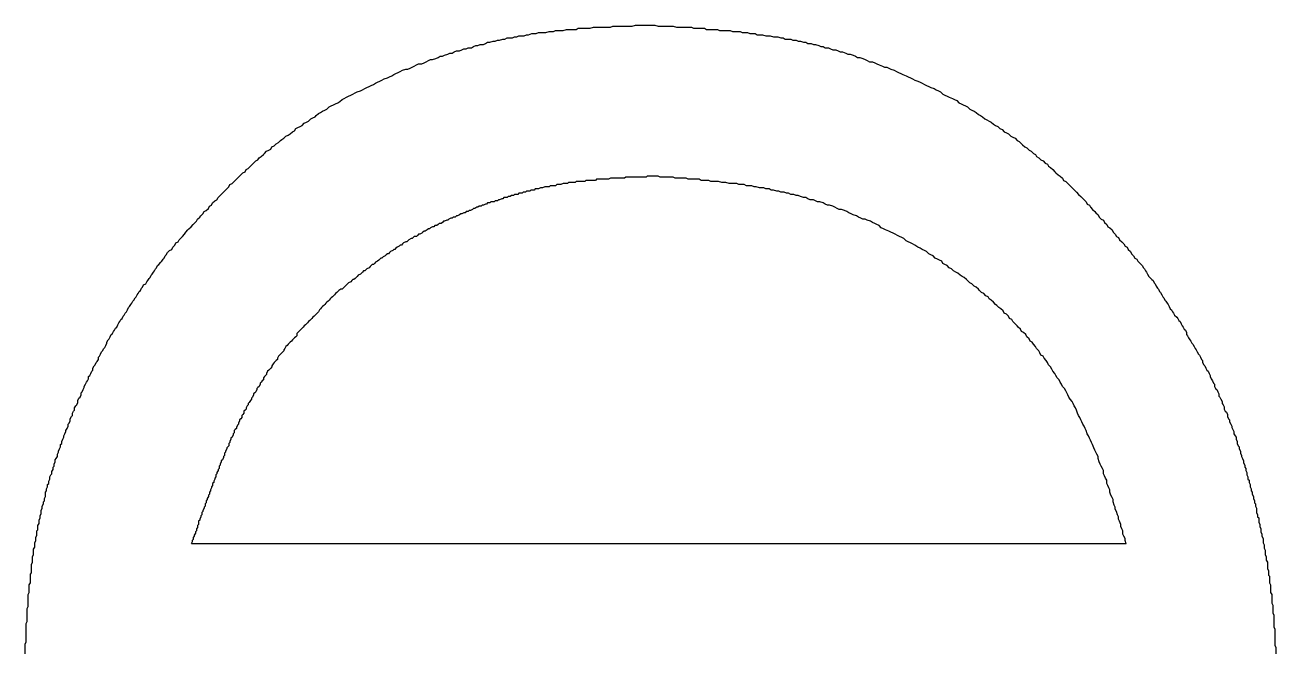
# Model space of a CAD drawing. Extents: x 50 to 503, y 33 to 383.
# Drawn here: x 133.525 to 134.685, y 371.334 to 371.916 of the extents above; entities that cross this region are included whole.
import ezdxf

# ---------------------------------------------------------------- set-up
doc = ezdxf.new("R2010")
doc.units = 0
doc.layers.get('0').update_dxf_attribs({"linetype": 'CONTINUOUS'})

msp = doc.modelspace()

# ---------------------------------------------------------------- linework, layer by layer
at = {"color": 7, "linetype": 'CONTINUOUS'}
msp.add_line((133.6794, 371.4353), (134.5461, 371.4353), dxfattribs=at)
at = {"color": 7}
for points in [[(133.656, 371.703, 0), (133.657, 371.705, 0), (133.659, 371.707, 0), (133.661, 371.708, 0), (133.662, 371.71, 0), (133.664, 371.712, 0), (133.665, 371.714, 0), (133.667, 371.715, 0), (133.668, 371.717, 0), (133.67, 371.719, 0), (133.671, 371.72, 0), (133.673, 371.722, 0), (133.674, 371.724, 0), (133.676, 371.726, 0), (133.677, 371.727, 0), (133.679, 371.729, 0), (133.681, 371.731, 0), (133.682, 371.732, 0), (133.684, 371.734, 0), (133.685, 371.736, 0), (133.687, 371.738, 0), (133.688, 371.739, 0), (133.69, 371.741, 0), (133.691, 371.743, 0), (133.693, 371.744, 0), (133.695, 371.746, 0), (133.696, 371.748, 0), (133.698, 371.749, 0), (133.699, 371.751, 0), (133.701, 371.753, 0), (133.703, 371.754, 0), (133.704, 371.756, 0), (133.706, 371.758, 0), (133.707, 371.759, 0), (133.709, 371.761, 0), (133.711, 371.763, 0), (133.712, 371.764, 0), (133.714, 371.766, 0), (133.715, 371.768, 0), (133.717, 371.769, 0), (133.719, 371.771, 0), (133.72, 371.772, 0), (133.722, 371.774, 0), (133.724, 371.776, 0), (133.725, 371.777, 0), (133.727, 371.779, 0), (133.729, 371.78, 0), (133.73, 371.782, 0), (133.732, 371.783, 0), (133.734, 371.785, 0), (133.735, 371.786, 0), (133.737, 371.788, 0), (133.739, 371.79, 0), (133.741, 371.791, 0), (133.742, 371.793, 0), (133.744, 371.794, 0), (133.746, 371.796, 0), (133.747, 371.797, 0), (133.749, 371.799, 0), (133.751, 371.8, 0), (133.753, 371.801, 0), (133.754, 371.803, 0), (133.756, 371.804, 0), (133.758, 371.806, 0), (133.76, 371.807, 0), (133.762, 371.809, 0), (133.763, 371.81, 0), (133.765, 371.811, 0), (133.767, 371.813, 0), (133.769, 371.814, 0), (133.771, 371.815, 0), (133.773, 371.817, 0), (133.775, 371.818, 0), (133.776, 371.82, 0), (133.778, 371.821, 0), (133.78, 371.822, 0), (133.782, 371.823, 0), (133.784, 371.825, 0), (133.786, 371.826, 0), (133.788, 371.827, 0), (133.79, 371.829, 0), (133.792, 371.83, 0), (133.794, 371.831, 0), (133.795, 371.832, 0), (133.797, 371.834, 0), (133.799, 371.835, 0), (133.801, 371.836, 0), (133.803, 371.837, 0), (133.805, 371.838, 0), (133.807, 371.84, 0), (133.809, 371.841, 0), (133.811, 371.842, 0), (133.813, 371.843, 0), (133.815, 371.844, 0), (133.817, 371.845, 0), (133.819, 371.847, 0), (133.821, 371.848, 0), (133.823, 371.849, 0), (133.825, 371.85, 0), (133.827, 371.851, 0), (133.829, 371.852, 0), (133.831, 371.853, 0), (133.833, 371.854, 0), (133.836, 371.855, 0), (133.838, 371.856, 0), (133.84, 371.857, 0), (133.842, 371.858, 0), (133.844, 371.859, 0), (133.846, 371.86, 0), (133.848, 371.861, 0), (133.85, 371.862, 0), (133.852, 371.863, 0), (133.854, 371.864, 0), (133.856, 371.865, 0), (133.858, 371.866, 0), (133.861, 371.867, 0), (133.863, 371.868, 0), (133.865, 371.869, 0), (133.867, 371.87, 0), (133.869, 371.871, 0), (133.871, 371.872, 0), (133.873, 371.873, 0), (133.875, 371.874, 0), (133.878, 371.875, 0), (133.88, 371.875, 0), (133.882, 371.876, 0), (133.884, 371.877, 0), (133.886, 371.878, 0), (133.888, 371.879, 0), (133.89, 371.88, 0), (133.893, 371.88, 0), (133.895, 371.881, 0), (133.897, 371.882, 0), (133.899, 371.883, 0), (133.901, 371.884, 0), (133.903, 371.884, 0), (133.906, 371.885, 0), (133.908, 371.886, 0), (133.91, 371.887, 0), (133.912, 371.887, 0), (133.914, 371.888, 0), (133.917, 371.889, 0), (133.919, 371.89, 0), (133.921, 371.89, 0), (133.923, 371.891, 0), (133.925, 371.892, 0), (133.928, 371.892, 0), (133.93, 371.893, 0), (133.932, 371.894, 0), (133.934, 371.894, 0), (133.936, 371.895, 0), (133.939, 371.895, 0), (133.941, 371.896, 0), (133.943, 371.897, 0), (133.945, 371.897, 0), (133.947, 371.898, 0), (133.95, 371.898, 0), (133.952, 371.899, 0), (133.954, 371.9, 0), (133.956, 371.9, 0), (133.959, 371.901, 0), (133.961, 371.901, 0), (133.963, 371.902, 0), (133.965, 371.902, 0), (133.968, 371.903, 0), (133.97, 371.903, 0), (133.972, 371.904, 0), (133.974, 371.904, 0), (133.977, 371.904, 0), (133.979, 371.905, 0), (133.981, 371.905, 0), (133.983, 371.906, 0), (133.986, 371.906, 0), (133.988, 371.906, 0), (133.99, 371.907, 0), (133.992, 371.907, 0), (133.995, 371.908, 0), (133.997, 371.908, 0), (133.999, 371.908, 0), (134.001, 371.909, 0), (134.004, 371.909, 0), (134.006, 371.909, 0), (134.008, 371.909, 0), (134.011, 371.91, 0), (134.013, 371.91, 0), (134.015, 371.91, 0), (134.017, 371.911, 0), (134.02, 371.911, 0), (134.022, 371.911, 0), (134.024, 371.911, 0), (134.027, 371.912, 0), (134.029, 371.912, 0), (134.031, 371.912, 0), (134.033, 371.912, 0), (134.036, 371.912, 0), (134.038, 371.913, 0), (134.04, 371.913, 0), (134.043, 371.913, 0), (134.045, 371.913, 0), (134.047, 371.913, 0), (134.049, 371.913, 0), (134.052, 371.914, 0), (134.054, 371.914, 0), (134.056, 371.914, 0), (134.059, 371.914, 0), (134.061, 371.914, 0), (134.063, 371.914, 0), (134.065, 371.914, 0), (134.068, 371.914, 0), (134.07, 371.915, 0), (134.072, 371.915, 0), (134.075, 371.915, 0), (134.077, 371.915, 0), (134.079, 371.915, 0), (134.082, 371.915, 0), (134.084, 371.915, 0), (134.086, 371.915, 0), (134.088, 371.915, 0), (134.091, 371.916, 0), (134.093, 371.916, 0), (134.095, 371.916, 0), (134.098, 371.916, 0), (134.1, 371.916, 0), (134.102, 371.916, 0)], [(134.102, 371.916, 0), (134.105, 371.916, 0), (134.107, 371.916, 0), (134.109, 371.916, 0), (134.112, 371.915, 0), (134.114, 371.915, 0), (134.117, 371.915, 0), (134.119, 371.915, 0), (134.121, 371.915, 0), (134.124, 371.915, 0), (134.126, 371.915, 0), (134.129, 371.914, 0), (134.131, 371.914, 0), (134.133, 371.914, 0), (134.136, 371.914, 0), (134.138, 371.914, 0), (134.14, 371.914, 0), (134.143, 371.914, 0), (134.145, 371.913, 0), (134.148, 371.913, 0), (134.15, 371.913, 0), (134.152, 371.913, 0), (134.155, 371.913, 0), (134.157, 371.912, 0), (134.16, 371.912, 0), (134.162, 371.912, 0), (134.164, 371.912, 0), (134.167, 371.912, 0), (134.169, 371.911, 0), (134.171, 371.911, 0), (134.174, 371.911, 0), (134.176, 371.911, 0), (134.179, 371.911, 0), (134.181, 371.91, 0), (134.183, 371.91, 0), (134.186, 371.91, 0), (134.188, 371.91, 0), (134.19, 371.909, 0), (134.193, 371.909, 0), (134.195, 371.909, 0), (134.197, 371.908, 0), (134.2, 371.908, 0), (134.202, 371.908, 0), (134.204, 371.907, 0), (134.207, 371.907, 0), (134.209, 371.907, 0), (134.212, 371.906, 0), (134.214, 371.906, 0), (134.216, 371.906, 0), (134.219, 371.905, 0), (134.221, 371.905, 0), (134.223, 371.905, 0), (134.226, 371.904, 0), (134.228, 371.904, 0), (134.23, 371.903, 0), (134.233, 371.903, 0), (134.235, 371.903, 0), (134.237, 371.902, 0), (134.24, 371.902, 0), (134.242, 371.901, 0), (134.244, 371.901, 0), (134.247, 371.9, 0), (134.249, 371.9, 0), (134.251, 371.899, 0), (134.254, 371.899, 0), (134.256, 371.898, 0), (134.258, 371.898, 0), (134.261, 371.897, 0), (134.263, 371.896, 0), (134.265, 371.896, 0), (134.267, 371.895, 0), (134.27, 371.895, 0), (134.272, 371.894, 0), (134.274, 371.893, 0), (134.277, 371.893, 0), (134.279, 371.892, 0), (134.281, 371.891, 0), (134.283, 371.891, 0), (134.286, 371.89, 0), (134.288, 371.889, 0), (134.29, 371.889, 0), (134.293, 371.888, 0), (134.295, 371.887, 0), (134.297, 371.886, 0), (134.299, 371.886, 0), (134.302, 371.885, 0), (134.304, 371.884, 0), (134.306, 371.883, 0), (134.308, 371.882, 0), (134.311, 371.882, 0), (134.313, 371.881, 0), (134.315, 371.88, 0), (134.317, 371.879, 0), (134.32, 371.878, 0), (134.322, 371.877, 0), (134.324, 371.877, 0), (134.326, 371.876, 0), (134.328, 371.875, 0), (134.331, 371.874, 0), (134.333, 371.873, 0), (134.335, 371.872, 0), (134.337, 371.871, 0), (134.339, 371.87, 0), (134.342, 371.869, 0), (134.344, 371.868, 0), (134.346, 371.867, 0), (134.348, 371.866, 0), (134.35, 371.865, 0), (134.353, 371.864, 0), (134.355, 371.863, 0), (134.357, 371.862, 0), (134.359, 371.861, 0), (134.361, 371.86, 0), (134.363, 371.859, 0), (134.365, 371.858, 0), (134.368, 371.857, 0), (134.37, 371.856, 0), (134.372, 371.855, 0), (134.374, 371.854, 0), (134.376, 371.852, 0), (134.378, 371.851, 0), (134.38, 371.85, 0), (134.382, 371.849, 0), (134.385, 371.848, 0), (134.387, 371.847, 0), (134.389, 371.846, 0), (134.391, 371.844, 0), (134.393, 371.843, 0), (134.395, 371.842, 0), (134.397, 371.841, 0), (134.399, 371.84, 0), (134.401, 371.838, 0), (134.403, 371.837, 0), (134.405, 371.836, 0), (134.407, 371.835, 0), (134.409, 371.833, 0), (134.411, 371.832, 0), (134.413, 371.831, 0), (134.415, 371.829, 0), (134.417, 371.828, 0), (134.419, 371.827, 0), (134.421, 371.826, 0), (134.423, 371.824, 0), (134.425, 371.823, 0), (134.427, 371.822, 0), (134.429, 371.82, 0), (134.431, 371.819, 0), (134.433, 371.817, 0), (134.435, 371.816, 0), (134.437, 371.815, 0), (134.439, 371.813, 0), (134.441, 371.812, 0), (134.443, 371.811, 0), (134.445, 371.809, 0), (134.447, 371.808, 0), (134.449, 371.806, 0), (134.45, 371.805, 0), (134.452, 371.803, 0), (134.454, 371.802, 0), (134.456, 371.8, 0), (134.458, 371.799, 0), (134.46, 371.797, 0), (134.462, 371.796, 0), (134.463, 371.794, 0), (134.465, 371.793, 0), (134.467, 371.791, 0), (134.469, 371.79, 0), (134.471, 371.788, 0), (134.473, 371.787, 0), (134.474, 371.785, 0), (134.476, 371.784, 0), (134.478, 371.782, 0), (134.48, 371.78, 0), (134.481, 371.779, 0), (134.483, 371.777, 0), (134.485, 371.776, 0), (134.487, 371.774, 0), (134.488, 371.772, 0), (134.49, 371.771, 0), (134.492, 371.769, 0), (134.494, 371.767, 0), (134.495, 371.766, 0), (134.497, 371.764, 0), (134.499, 371.762, 0), (134.5, 371.761, 0), (134.502, 371.759, 0), (134.504, 371.757, 0), (134.505, 371.756, 0), (134.507, 371.754, 0), (134.509, 371.752, 0), (134.51, 371.75, 0), (134.512, 371.749, 0), (134.513, 371.747, 0), (134.515, 371.745, 0), (134.517, 371.743, 0), (134.518, 371.742, 0), (134.52, 371.74, 0), (134.521, 371.738, 0), (134.523, 371.736, 0), (134.525, 371.735, 0), (134.526, 371.733, 0), (134.528, 371.731, 0), (134.529, 371.729, 0), (134.531, 371.728, 0), (134.533, 371.726, 0), (134.534, 371.724, 0), (134.536, 371.722, 0), (134.537, 371.72, 0), (134.539, 371.719, 0), (134.54, 371.717, 0), (134.542, 371.715, 0), (134.544, 371.713, 0), (134.545, 371.711, 0), (134.547, 371.71, 0), (134.548, 371.708, 0), (134.55, 371.706, 0), (134.551, 371.704, 0), (134.553, 371.702, 0), (134.554, 371.7, 0), (134.556, 371.699, 0), (134.557, 371.697, 0), (134.559, 371.695, 0), (134.561, 371.693, 0), (134.562, 371.691, 0)], [(134.109, 371.776, 0), (134.108, 371.776, 0), (134.107, 371.776, 0), (134.105, 371.776, 0), (134.104, 371.776, 0), (134.102, 371.776, 0), (134.101, 371.775, 0), (134.099, 371.775, 0), (134.098, 371.775, 0), (134.097, 371.775, 0), (134.095, 371.775, 0), (134.094, 371.775, 0), (134.092, 371.775, 0), (134.091, 371.775, 0), (134.089, 371.775, 0), (134.088, 371.775, 0), (134.086, 371.775, 0), (134.085, 371.775, 0), (134.084, 371.775, 0), (134.082, 371.775, 0), (134.081, 371.774, 0), (134.079, 371.774, 0), (134.078, 371.774, 0), (134.076, 371.774, 0), (134.075, 371.774, 0), (134.074, 371.774, 0), (134.072, 371.774, 0), (134.071, 371.774, 0), (134.069, 371.774, 0), (134.068, 371.774, 0), (134.066, 371.773, 0), (134.065, 371.773, 0), (134.064, 371.773, 0), (134.062, 371.773, 0), (134.061, 371.773, 0), (134.059, 371.773, 0), (134.058, 371.773, 0), (134.056, 371.773, 0), (134.055, 371.773, 0), (134.054, 371.772, 0), (134.052, 371.772, 0), (134.051, 371.772, 0), (134.049, 371.772, 0), (134.048, 371.772, 0), (134.046, 371.772, 0), (134.045, 371.772, 0), (134.044, 371.771, 0), (134.042, 371.771, 0), (134.041, 371.771, 0), (134.039, 371.771, 0), (134.038, 371.771, 0), (134.036, 371.771, 0), (134.035, 371.77, 0), (134.034, 371.77, 0), (134.032, 371.77, 0), (134.031, 371.77, 0), (134.029, 371.77, 0), (134.028, 371.769, 0), (134.027, 371.769, 0), (134.025, 371.769, 0), (134.024, 371.769, 0), (134.022, 371.768, 0), (134.021, 371.768, 0), (134.019, 371.768, 0), (134.018, 371.768, 0), (134.017, 371.767, 0), (134.015, 371.767, 0), (134.014, 371.767, 0), (134.012, 371.767, 0), (134.011, 371.766, 0), (134.01, 371.766, 0), (134.008, 371.766, 0), (134.007, 371.766, 0), (134.005, 371.765, 0), (134.004, 371.765, 0), (134.003, 371.765, 0), (134.001, 371.764, 0), (134, 371.764, 0), (133.998, 371.764, 0), (133.997, 371.763, 0), (133.996, 371.763, 0), (133.994, 371.763, 0), (133.993, 371.762, 0), (133.991, 371.762, 0), (133.99, 371.762, 0), (133.989, 371.761, 0), (133.987, 371.761, 0), (133.986, 371.76, 0), (133.985, 371.76, 0), (133.983, 371.76, 0), (133.982, 371.759, 0), (133.98, 371.759, 0), (133.979, 371.759, 0), (133.978, 371.758, 0), (133.976, 371.758, 0), (133.975, 371.757, 0), (133.973, 371.757, 0), (133.972, 371.756, 0), (133.971, 371.756, 0), (133.969, 371.756, 0), (133.968, 371.755, 0), (133.967, 371.755, 0), (133.965, 371.754, 0), (133.964, 371.754, 0), (133.963, 371.753, 0), (133.961, 371.753, 0), (133.96, 371.752, 0), (133.958, 371.752, 0), (133.957, 371.752, 0), (133.956, 371.751, 0), (133.954, 371.751, 0), (133.953, 371.75, 0), (133.952, 371.75, 0), (133.95, 371.749, 0), (133.949, 371.749, 0), (133.948, 371.748, 0), (133.946, 371.748, 0), (133.945, 371.747, 0), (133.944, 371.747, 0), (133.942, 371.746, 0), (133.941, 371.746, 0), (133.94, 371.745, 0), (133.938, 371.744, 0), (133.937, 371.744, 0), (133.936, 371.743, 0), (133.934, 371.743, 0), (133.933, 371.742, 0), (133.932, 371.742, 0), (133.93, 371.741, 0), (133.929, 371.741, 0), (133.928, 371.74, 0), (133.926, 371.739, 0), (133.925, 371.739, 0), (133.924, 371.738, 0), (133.922, 371.738, 0), (133.921, 371.737, 0), (133.92, 371.737, 0), (133.918, 371.736, 0), (133.917, 371.735, 0), (133.916, 371.735, 0), (133.914, 371.734, 0), (133.913, 371.734, 0), (133.912, 371.733, 0), (133.911, 371.732, 0), (133.909, 371.732, 0), (133.908, 371.731, 0), (133.907, 371.73, 0), (133.905, 371.73, 0), (133.904, 371.729, 0), (133.903, 371.729, 0), (133.901, 371.728, 0), (133.9, 371.727, 0), (133.899, 371.727, 0), (133.898, 371.726, 0), (133.896, 371.725, 0), (133.895, 371.725, 0), (133.894, 371.724, 0), (133.893, 371.723, 0), (133.891, 371.722, 0), (133.89, 371.722, 0), (133.889, 371.721, 0), (133.888, 371.72, 0), (133.886, 371.72, 0), (133.885, 371.719, 0), (133.884, 371.718, 0), (133.883, 371.718, 0), (133.881, 371.717, 0), (133.88, 371.716, 0), (133.879, 371.715, 0), (133.878, 371.715, 0), (133.876, 371.714, 0), (133.875, 371.713, 0), (133.874, 371.712, 0), (133.873, 371.712, 0), (133.872, 371.711, 0), (133.87, 371.71, 0), (133.869, 371.709, 0), (133.868, 371.708, 0), (133.867, 371.708, 0), (133.866, 371.707, 0), (133.864, 371.706, 0), (133.863, 371.705, 0), (133.862, 371.704, 0), (133.861, 371.704, 0), (133.86, 371.703, 0), (133.859, 371.702, 0), (133.857, 371.701, 0), (133.856, 371.7, 0), (133.855, 371.7, 0), (133.854, 371.699, 0), (133.853, 371.698, 0), (133.852, 371.697, 0), (133.85, 371.696, 0), (133.849, 371.695, 0), (133.848, 371.694, 0), (133.847, 371.694, 0), (133.846, 371.693, 0), (133.845, 371.692, 0), (133.844, 371.691, 0), (133.842, 371.69, 0), (133.841, 371.689, 0), (133.84, 371.688, 0), (133.839, 371.688, 0), (133.838, 371.687, 0), (133.837, 371.686, 0), (133.836, 371.685, 0), (133.834, 371.684, 0), (133.833, 371.683, 0), (133.832, 371.682, 0), (133.831, 371.681, 0), (133.83, 371.68, 0), (133.829, 371.68, 0), (133.828, 371.679, 0), (133.827, 371.678, 0), (133.825, 371.677, 0), (133.824, 371.676, 0), (133.823, 371.675, 0), (133.822, 371.674, 0), (133.821, 371.673, 0), (133.82, 371.672, 0), (133.819, 371.671, 0), (133.818, 371.671, 0), (133.816, 371.67, 0), (133.815, 371.669, 0)], [(134.546, 371.435, 0), (134.545, 371.438, 0), (134.545, 371.44, 0), (134.544, 371.442, 0), (134.543, 371.444, 0), (134.543, 371.447, 0), (134.542, 371.449, 0), (134.541, 371.451, 0), (134.541, 371.453, 0), (134.54, 371.456, 0), (134.539, 371.458, 0), (134.539, 371.46, 0), (134.538, 371.462, 0), (134.537, 371.465, 0), (134.536, 371.467, 0), (134.536, 371.469, 0), (134.535, 371.471, 0), (134.534, 371.474, 0), (134.534, 371.476, 0), (134.533, 371.478, 0), (134.532, 371.48, 0), (134.531, 371.483, 0), (134.531, 371.485, 0), (134.53, 371.487, 0), (134.529, 371.489, 0), (134.528, 371.491, 0), (134.528, 371.494, 0), (134.527, 371.496, 0), (134.526, 371.498, 0), (134.525, 371.5, 0), (134.525, 371.503, 0), (134.524, 371.505, 0), (134.523, 371.507, 0), (134.522, 371.509, 0), (134.521, 371.511, 0), (134.52, 371.514, 0), (134.52, 371.516, 0), (134.519, 371.518, 0), (134.518, 371.52, 0), (134.517, 371.522, 0), (134.516, 371.524, 0), (134.515, 371.527, 0), (134.514, 371.529, 0), (134.513, 371.531, 0), (134.512, 371.533, 0), (134.511, 371.535, 0), (134.51, 371.537, 0), (134.509, 371.54, 0), (134.508, 371.542, 0), (134.507, 371.544, 0), (134.506, 371.546, 0), (134.505, 371.548, 0), (134.504, 371.55, 0), (134.503, 371.552, 0), (134.502, 371.554, 0), (134.501, 371.556, 0), (134.5, 371.559, 0), (134.499, 371.561, 0), (134.498, 371.563, 0), (134.497, 371.565, 0), (134.496, 371.567, 0), (134.494, 371.569, 0), (134.493, 371.571, 0), (134.492, 371.573, 0), (134.491, 371.575, 0), (134.49, 371.577, 0), (134.489, 371.579, 0), (134.487, 371.581, 0), (134.486, 371.583, 0), (134.485, 371.585, 0), (134.484, 371.587, 0), (134.482, 371.589, 0), (134.481, 371.591, 0), (134.48, 371.593, 0), (134.478, 371.595, 0), (134.477, 371.597, 0), (134.476, 371.599, 0), (134.474, 371.601, 0), (134.473, 371.603, 0), (134.472, 371.605, 0), (134.47, 371.607, 0), (134.469, 371.609, 0), (134.467, 371.61, 0), (134.466, 371.612, 0), (134.465, 371.614, 0), (134.463, 371.616, 0), (134.462, 371.618, 0), (134.46, 371.62, 0), (134.459, 371.622, 0), (134.457, 371.623, 0), (134.456, 371.625, 0), (134.454, 371.627, 0), (134.453, 371.629, 0), (134.451, 371.631, 0), (134.449, 371.632, 0), (134.448, 371.634, 0), (134.446, 371.636, 0), (134.445, 371.637, 0), (134.443, 371.639, 0), (134.441, 371.641, 0), (134.44, 371.643, 0), (134.438, 371.644, 0), (134.437, 371.646, 0), (134.435, 371.648, 0), (134.433, 371.649, 0), (134.432, 371.651, 0), (134.43, 371.653, 0), (134.428, 371.654, 0), (134.426, 371.656, 0), (134.425, 371.657, 0), (134.423, 371.659, 0), (134.421, 371.661, 0), (134.419, 371.662, 0), (134.418, 371.664, 0), (134.416, 371.665, 0), (134.414, 371.667, 0), (134.412, 371.668, 0), (134.41, 371.67, 0), (134.409, 371.671, 0), (134.407, 371.673, 0), (134.405, 371.674, 0), (134.403, 371.676, 0), (134.401, 371.677, 0), (134.399, 371.679, 0), (134.398, 371.68, 0), (134.396, 371.682, 0), (134.394, 371.683, 0), (134.392, 371.684, 0), (134.39, 371.686, 0), (134.388, 371.687, 0), (134.386, 371.688, 0), (134.384, 371.69, 0), (134.382, 371.691, 0), (134.38, 371.693, 0), (134.378, 371.694, 0), (134.376, 371.695, 0), (134.375, 371.697, 0), (134.373, 371.698, 0), (134.371, 371.699, 0), (134.369, 371.7, 0), (134.367, 371.702, 0), (134.365, 371.703, 0), (134.363, 371.704, 0), (134.361, 371.706, 0), (134.359, 371.707, 0), (134.357, 371.708, 0), (134.355, 371.709, 0), (134.353, 371.71, 0), (134.35, 371.712, 0), (134.348, 371.713, 0), (134.346, 371.714, 0), (134.344, 371.715, 0), (134.342, 371.716, 0), (134.34, 371.718, 0), (134.338, 371.719, 0), (134.336, 371.72, 0), (134.334, 371.721, 0), (134.332, 371.722, 0), (134.33, 371.723, 0), (134.328, 371.724, 0), (134.326, 371.725, 0), (134.323, 371.726, 0), (134.321, 371.727, 0), (134.319, 371.728, 0), (134.317, 371.73, 0), (134.315, 371.731, 0), (134.313, 371.732, 0), (134.311, 371.733, 0), (134.309, 371.734, 0), (134.306, 371.735, 0), (134.304, 371.736, 0), (134.302, 371.736, 0), (134.3, 371.737, 0), (134.298, 371.738, 0), (134.296, 371.739, 0), (134.293, 371.74, 0), (134.291, 371.741, 0), (134.289, 371.742, 0), (134.287, 371.743, 0), (134.285, 371.744, 0), (134.282, 371.745, 0), (134.28, 371.745, 0), (134.278, 371.746, 0), (134.276, 371.747, 0), (134.274, 371.748, 0), (134.271, 371.749, 0), (134.269, 371.749, 0), (134.267, 371.75, 0), (134.265, 371.751, 0), (134.262, 371.752, 0), (134.26, 371.752, 0), (134.258, 371.753, 0), (134.256, 371.754, 0), (134.253, 371.754, 0), (134.251, 371.755, 0), (134.249, 371.756, 0), (134.247, 371.756, 0), (134.244, 371.757, 0), (134.242, 371.758, 0), (134.24, 371.758, 0), (134.238, 371.759, 0), (134.235, 371.759, 0), (134.233, 371.76, 0), (134.231, 371.76, 0), (134.229, 371.761, 0), (134.226, 371.761, 0), (134.224, 371.762, 0), (134.222, 371.762, 0), (134.219, 371.763, 0), (134.217, 371.763, 0), (134.215, 371.764, 0), (134.212, 371.764, 0), (134.21, 371.765, 0), (134.208, 371.765, 0), (134.206, 371.765, 0), (134.203, 371.766, 0), (134.201, 371.766, 0), (134.199, 371.767, 0), (134.196, 371.767, 0), (134.194, 371.767, 0), (134.192, 371.768, 0), (134.189, 371.768, 0), (134.187, 371.768, 0), (134.185, 371.769, 0), (134.182, 371.769, 0), (134.18, 371.769, 0), (134.178, 371.769, 0), (134.175, 371.77, 0), (134.173, 371.77, 0), (134.171, 371.77, 0), (134.168, 371.771, 0), (134.166, 371.771, 0), (134.164, 371.771, 0), (134.161, 371.771, 0), (134.159, 371.772, 0), (134.157, 371.772, 0), (134.154, 371.772, 0), (134.152, 371.772, 0), (134.15, 371.773, 0), (134.147, 371.773, 0), (134.145, 371.773, 0), (134.142, 371.773, 0), (134.14, 371.773, 0), (134.138, 371.774, 0), (134.135, 371.774, 0), (134.133, 371.774, 0), (134.131, 371.774, 0), (134.128, 371.774, 0), (134.126, 371.775, 0), (134.124, 371.775, 0), (134.121, 371.775, 0), (134.119, 371.775, 0), (134.117, 371.775, 0), (134.114, 371.775, 0), (134.112, 371.776, 0), (134.109, 371.776, 0)], [(133.525, 371.333, 0), (133.525, 371.335, 0), (133.525, 371.337, 0), (133.525, 371.339, 0), (133.525, 371.34, 0), (133.525, 371.342, 0), (133.526, 371.344, 0), (133.526, 371.346, 0), (133.526, 371.348, 0), (133.526, 371.35, 0), (133.526, 371.351, 0), (133.526, 371.353, 0), (133.526, 371.355, 0), (133.526, 371.357, 0), (133.526, 371.359, 0), (133.526, 371.361, 0), (133.527, 371.363, 0), (133.527, 371.364, 0), (133.527, 371.366, 0), (133.527, 371.368, 0), (133.527, 371.37, 0), (133.527, 371.372, 0), (133.527, 371.374, 0), (133.527, 371.375, 0), (133.528, 371.377, 0), (133.528, 371.379, 0), (133.528, 371.381, 0), (133.528, 371.383, 0), (133.528, 371.385, 0), (133.528, 371.386, 0), (133.528, 371.388, 0), (133.529, 371.39, 0), (133.529, 371.392, 0), (133.529, 371.394, 0), (133.529, 371.396, 0), (133.529, 371.397, 0), (133.53, 371.399, 0), (133.53, 371.401, 0), (133.53, 371.403, 0), (133.53, 371.405, 0), (133.53, 371.407, 0), (133.531, 371.408, 0), (133.531, 371.41, 0), (133.531, 371.412, 0), (133.531, 371.414, 0), (133.531, 371.416, 0), (133.532, 371.418, 0), (133.532, 371.419, 0), (133.532, 371.421, 0), (133.532, 371.423, 0), (133.533, 371.425, 0), (133.533, 371.427, 0), (133.533, 371.428, 0), (133.533, 371.43, 0), (133.534, 371.432, 0), (133.534, 371.434, 0), (133.534, 371.436, 0), (133.535, 371.438, 0), (133.535, 371.439, 0), (133.535, 371.441, 0), (133.536, 371.443, 0), (133.536, 371.445, 0), (133.536, 371.447, 0), (133.537, 371.448, 0), (133.537, 371.45, 0), (133.537, 371.452, 0), (133.538, 371.454, 0), (133.538, 371.456, 0), (133.538, 371.457, 0), (133.539, 371.459, 0), (133.539, 371.461, 0), (133.54, 371.463, 0), (133.54, 371.465, 0), (133.54, 371.466, 0), (133.541, 371.468, 0), (133.541, 371.47, 0), (133.542, 371.472, 0), (133.542, 371.474, 0), (133.543, 371.475, 0), (133.543, 371.477, 0), (133.544, 371.479, 0), (133.544, 371.481, 0), (133.544, 371.483, 0), (133.545, 371.484, 0), (133.545, 371.486, 0), (133.546, 371.488, 0), (133.546, 371.49, 0), (133.547, 371.491, 0), (133.547, 371.493, 0), (133.548, 371.495, 0), (133.548, 371.497, 0), (133.549, 371.499, 0), (133.55, 371.5, 0), (133.55, 371.502, 0), (133.551, 371.504, 0), (133.551, 371.506, 0), (133.552, 371.507, 0), (133.552, 371.509, 0), (133.553, 371.511, 0), (133.553, 371.513, 0), (133.554, 371.514, 0), (133.555, 371.516, 0), (133.555, 371.518, 0), (133.556, 371.52, 0), (133.556, 371.521, 0), (133.557, 371.523, 0), (133.558, 371.525, 0), (133.558, 371.527, 0), (133.559, 371.528, 0), (133.559, 371.53, 0), (133.56, 371.532, 0), (133.561, 371.534, 0), (133.561, 371.535, 0), (133.562, 371.537, 0), (133.563, 371.539, 0), (133.563, 371.54, 0), (133.564, 371.542, 0), (133.565, 371.544, 0), (133.565, 371.546, 0), (133.566, 371.547, 0), (133.567, 371.549, 0), (133.567, 371.551, 0), (133.568, 371.553, 0), (133.569, 371.554, 0), (133.569, 371.556, 0), (133.57, 371.558, 0), (133.571, 371.559, 0), (133.571, 371.561, 0), (133.572, 371.563, 0), (133.573, 371.564, 0), (133.574, 371.566, 0), (133.574, 371.568, 0), (133.575, 371.57, 0), (133.576, 371.571, 0), (133.577, 371.573, 0), (133.577, 371.575, 0), (133.578, 371.576, 0), (133.579, 371.578, 0), (133.58, 371.58, 0), (133.58, 371.581, 0), (133.581, 371.583, 0), (133.582, 371.585, 0), (133.583, 371.586, 0), (133.584, 371.588, 0), (133.584, 371.59, 0), (133.585, 371.591, 0), (133.586, 371.593, 0), (133.587, 371.595, 0), (133.588, 371.596, 0), (133.588, 371.598, 0), (133.589, 371.6, 0), (133.59, 371.601, 0), (133.591, 371.603, 0), (133.592, 371.604, 0), (133.593, 371.606, 0), (133.593, 371.608, 0), (133.594, 371.609, 0), (133.595, 371.611, 0), (133.596, 371.613, 0), (133.597, 371.614, 0), (133.598, 371.616, 0), (133.599, 371.617, 0), (133.6, 371.619, 0), (133.601, 371.621, 0), (133.601, 371.622, 0), (133.602, 371.624, 0), (133.603, 371.625, 0), (133.604, 371.627, 0), (133.605, 371.629, 0), (133.606, 371.63, 0), (133.607, 371.632, 0), (133.608, 371.633, 0), (133.609, 371.635, 0), (133.61, 371.636, 0), (133.611, 371.638, 0), (133.612, 371.64, 0), (133.613, 371.641, 0), (133.614, 371.643, 0), (133.615, 371.644, 0), (133.616, 371.646, 0), (133.617, 371.647, 0), (133.618, 371.649, 0), (133.619, 371.65, 0), (133.62, 371.652, 0), (133.621, 371.654, 0), (133.622, 371.655, 0), (133.623, 371.657, 0), (133.624, 371.658, 0), (133.625, 371.66, 0), (133.626, 371.661, 0), (133.627, 371.663, 0), (133.628, 371.664, 0), (133.629, 371.666, 0), (133.63, 371.667, 0), (133.631, 371.669, 0), (133.632, 371.67, 0), (133.633, 371.672, 0), (133.634, 371.673, 0), (133.635, 371.675, 0), (133.637, 371.676, 0), (133.638, 371.678, 0), (133.639, 371.679, 0), (133.64, 371.681, 0), (133.641, 371.682, 0), (133.642, 371.684, 0), (133.643, 371.685, 0), (133.644, 371.687, 0), (133.645, 371.688, 0), (133.646, 371.69, 0), (133.647, 371.691, 0), (133.648, 371.693, 0), (133.649, 371.694, 0), (133.651, 371.696, 0), (133.652, 371.697, 0), (133.653, 371.699, 0), (133.654, 371.7, 0), (133.655, 371.702, 0), (133.656, 371.703, 0)], [(134.562, 371.691, 0), (134.563, 371.69, 0), (134.564, 371.688, 0), (134.565, 371.687, 0), (134.566, 371.685, 0), (134.567, 371.683, 0), (134.568, 371.682, 0), (134.57, 371.68, 0), (134.571, 371.679, 0), (134.572, 371.677, 0), (134.573, 371.676, 0), (134.574, 371.674, 0), (134.575, 371.672, 0), (134.576, 371.671, 0), (134.577, 371.669, 0), (134.578, 371.668, 0), (134.579, 371.666, 0), (134.58, 371.664, 0), (134.581, 371.663, 0), (134.582, 371.661, 0), (134.583, 371.66, 0), (134.584, 371.658, 0), (134.585, 371.657, 0), (134.586, 371.655, 0), (134.587, 371.653, 0), (134.588, 371.652, 0), (134.589, 371.65, 0), (134.59, 371.649, 0), (134.591, 371.647, 0), (134.593, 371.645, 0), (134.594, 371.644, 0), (134.595, 371.642, 0), (134.596, 371.641, 0), (134.597, 371.639, 0), (134.598, 371.637, 0), (134.599, 371.636, 0), (134.6, 371.634, 0), (134.601, 371.633, 0), (134.602, 371.631, 0), (134.602, 371.629, 0), (134.603, 371.628, 0), (134.604, 371.626, 0), (134.605, 371.624, 0), (134.606, 371.623, 0), (134.607, 371.621, 0), (134.608, 371.62, 0), (134.609, 371.618, 0), (134.61, 371.616, 0), (134.611, 371.615, 0), (134.612, 371.613, 0), (134.613, 371.611, 0), (134.614, 371.61, 0), (134.615, 371.608, 0), (134.616, 371.606, 0), (134.617, 371.605, 0), (134.617, 371.603, 0), (134.618, 371.601, 0), (134.619, 371.6, 0), (134.62, 371.598, 0), (134.621, 371.596, 0), (134.622, 371.595, 0), (134.623, 371.593, 0), (134.624, 371.591, 0), (134.624, 371.59, 0), (134.625, 371.588, 0), (134.626, 371.586, 0), (134.627, 371.584, 0), (134.628, 371.583, 0), (134.628, 371.581, 0), (134.629, 371.579, 0), (134.63, 371.578, 0), (134.631, 371.576, 0), (134.632, 371.574, 0), (134.632, 371.572, 0), (134.633, 371.571, 0), (134.634, 371.569, 0), (134.635, 371.567, 0), (134.635, 371.565, 0), (134.636, 371.564, 0), (134.637, 371.562, 0), (134.637, 371.56, 0), (134.638, 371.558, 0), (134.639, 371.557, 0), (134.64, 371.555, 0), (134.64, 371.553, 0), (134.641, 371.551, 0), (134.642, 371.55, 0), (134.642, 371.548, 0), (134.643, 371.546, 0), (134.644, 371.544, 0), (134.644, 371.543, 0), (134.645, 371.541, 0), (134.646, 371.539, 0), (134.646, 371.537, 0), (134.647, 371.535, 0), (134.648, 371.534, 0), (134.648, 371.532, 0), (134.649, 371.53, 0), (134.649, 371.528, 0), (134.65, 371.526, 0), (134.651, 371.525, 0), (134.651, 371.523, 0), (134.652, 371.521, 0), (134.652, 371.519, 0), (134.653, 371.517, 0), (134.653, 371.516, 0), (134.654, 371.514, 0), (134.655, 371.512, 0), (134.655, 371.51, 0), (134.656, 371.508, 0), (134.656, 371.506, 0), (134.657, 371.505, 0), (134.657, 371.503, 0), (134.658, 371.501, 0), (134.658, 371.499, 0), (134.659, 371.497, 0), (134.659, 371.495, 0), (134.66, 371.494, 0), (134.66, 371.492, 0), (134.661, 371.49, 0), (134.661, 371.488, 0), (134.662, 371.486, 0), (134.662, 371.484, 0), (134.663, 371.483, 0), (134.663, 371.481, 0), (134.664, 371.479, 0), (134.664, 371.477, 0), (134.665, 371.475, 0), (134.665, 371.473, 0), (134.666, 371.472, 0), (134.666, 371.47, 0), (134.667, 371.468, 0), (134.667, 371.466, 0), (134.667, 371.464, 0), (134.668, 371.462, 0), (134.668, 371.46, 0), (134.669, 371.459, 0), (134.669, 371.457, 0), (134.669, 371.455, 0), (134.67, 371.453, 0), (134.67, 371.451, 0), (134.671, 371.449, 0), (134.671, 371.447, 0), (134.671, 371.446, 0), (134.672, 371.444, 0), (134.672, 371.442, 0), (134.673, 371.44, 0), (134.673, 371.438, 0), (134.673, 371.436, 0), (134.674, 371.434, 0), (134.674, 371.433, 0), (134.674, 371.431, 0), (134.675, 371.429, 0), (134.675, 371.427, 0), (134.675, 371.425, 0), (134.676, 371.423, 0), (134.676, 371.421, 0), (134.676, 371.42, 0), (134.677, 371.418, 0), (134.677, 371.416, 0), (134.677, 371.414, 0), (134.677, 371.412, 0), (134.678, 371.41, 0), (134.678, 371.408, 0), (134.678, 371.406, 0), (134.679, 371.405, 0), (134.679, 371.403, 0), (134.679, 371.401, 0), (134.679, 371.399, 0), (134.68, 371.397, 0), (134.68, 371.395, 0), (134.68, 371.393, 0), (134.68, 371.391, 0), (134.68, 371.39, 0), (134.681, 371.388, 0), (134.681, 371.386, 0), (134.681, 371.384, 0), (134.681, 371.382, 0), (134.681, 371.38, 0), (134.682, 371.378, 0), (134.682, 371.376, 0), (134.682, 371.375, 0), (134.682, 371.373, 0), (134.682, 371.371, 0), (134.683, 371.369, 0), (134.683, 371.367, 0), (134.683, 371.365, 0), (134.683, 371.363, 0), (134.683, 371.361, 0), (134.683, 371.359, 0), (134.683, 371.358, 0), (134.684, 371.356, 0), (134.684, 371.354, 0), (134.684, 371.352, 0), (134.684, 371.35, 0), (134.684, 371.348, 0), (134.684, 371.346, 0), (134.684, 371.344, 0), (134.684, 371.342, 0), (134.684, 371.341, 0), (134.685, 371.339, 0), (134.685, 371.337, 0), (134.685, 371.335, 0), (134.685, 371.333, 0)], [(133.815, 371.669, 0), (133.814, 371.668, 0), (133.813, 371.667, 0), (133.812, 371.666, 0), (133.811, 371.665, 0), (133.81, 371.664, 0), (133.809, 371.663, 0), (133.808, 371.662, 0), (133.807, 371.661, 0), (133.806, 371.66, 0), (133.805, 371.659, 0), (133.804, 371.658, 0), (133.803, 371.657, 0), (133.802, 371.656, 0), (133.801, 371.655, 0), (133.8, 371.654, 0), (133.799, 371.653, 0), (133.798, 371.652, 0), (133.797, 371.65, 0), (133.796, 371.649, 0), (133.795, 371.648, 0), (133.794, 371.647, 0), (133.793, 371.646, 0), (133.792, 371.645, 0), (133.791, 371.644, 0), (133.79, 371.643, 0), (133.789, 371.642, 0), (133.788, 371.641, 0), (133.787, 371.64, 0), (133.786, 371.639, 0), (133.785, 371.638, 0), (133.784, 371.637, 0), (133.783, 371.636, 0), (133.782, 371.635, 0), (133.781, 371.634, 0), (133.78, 371.633, 0), (133.779, 371.632, 0), (133.778, 371.631, 0), (133.777, 371.63, 0), (133.777, 371.628, 0), (133.776, 371.627, 0), (133.775, 371.626, 0), (133.774, 371.625, 0), (133.773, 371.624, 0), (133.772, 371.623, 0), (133.771, 371.622, 0), (133.77, 371.621, 0), (133.769, 371.62, 0), (133.768, 371.619, 0), (133.767, 371.618, 0), (133.766, 371.616, 0), (133.765, 371.615, 0), (133.765, 371.614, 0), (133.764, 371.613, 0), (133.763, 371.612, 0), (133.762, 371.611, 0), (133.761, 371.61, 0), (133.76, 371.609, 0), (133.759, 371.607, 0), (133.759, 371.606, 0), (133.758, 371.605, 0), (133.757, 371.604, 0), (133.756, 371.603, 0), (133.755, 371.602, 0), (133.754, 371.6, 0), (133.754, 371.599, 0), (133.753, 371.598, 0), (133.752, 371.597, 0), (133.751, 371.596, 0), (133.75, 371.595, 0), (133.749, 371.593, 0), (133.749, 371.592, 0), (133.748, 371.591, 0), (133.747, 371.59, 0), (133.746, 371.589, 0), (133.746, 371.587, 0), (133.745, 371.586, 0), (133.744, 371.585, 0), (133.743, 371.584, 0), (133.743, 371.583, 0), (133.742, 371.581, 0), (133.741, 371.58, 0), (133.74, 371.579, 0), (133.74, 371.578, 0), (133.739, 371.576, 0), (133.738, 371.575, 0), (133.737, 371.574, 0), (133.737, 371.573, 0), (133.736, 371.571, 0), (133.735, 371.57, 0), (133.735, 371.569, 0), (133.734, 371.568, 0), (133.733, 371.566, 0), (133.732, 371.565, 0), (133.732, 371.564, 0), (133.731, 371.563, 0), (133.73, 371.561, 0), (133.73, 371.56, 0), (133.729, 371.559, 0), (133.728, 371.558, 0), (133.728, 371.556, 0), (133.727, 371.555, 0), (133.726, 371.554, 0), (133.726, 371.552, 0), (133.725, 371.551, 0), (133.724, 371.55, 0), (133.724, 371.549, 0), (133.723, 371.547, 0), (133.723, 371.546, 0), (133.722, 371.545, 0), (133.721, 371.543, 0), (133.721, 371.542, 0), (133.72, 371.541, 0), (133.719, 371.54, 0), (133.719, 371.538, 0), (133.718, 371.537, 0), (133.718, 371.536, 0), (133.717, 371.534, 0), (133.716, 371.533, 0), (133.716, 371.532, 0), (133.715, 371.53, 0), (133.715, 371.529, 0), (133.714, 371.528, 0), (133.714, 371.526, 0), (133.713, 371.525, 0), (133.712, 371.524, 0), (133.712, 371.523, 0), (133.711, 371.521, 0), (133.711, 371.52, 0), (133.71, 371.519, 0), (133.71, 371.517, 0), (133.709, 371.516, 0), (133.709, 371.515, 0), (133.708, 371.513, 0), (133.707, 371.512, 0), (133.707, 371.511, 0), (133.706, 371.509, 0), (133.706, 371.508, 0), (133.705, 371.507, 0), (133.705, 371.505, 0), (133.704, 371.504, 0), (133.704, 371.503, 0), (133.703, 371.501, 0), (133.703, 371.5, 0), (133.702, 371.499, 0), (133.702, 371.497, 0), (133.701, 371.496, 0), (133.701, 371.495, 0), (133.7, 371.493, 0), (133.7, 371.492, 0), (133.699, 371.491, 0), (133.699, 371.489, 0), (133.698, 371.488, 0), (133.698, 371.487, 0), (133.697, 371.485, 0), (133.697, 371.484, 0), (133.696, 371.483, 0), (133.696, 371.481, 0), (133.695, 371.48, 0), (133.695, 371.479, 0), (133.694, 371.477, 0), (133.694, 371.476, 0), (133.693, 371.475, 0), (133.693, 371.473, 0), (133.692, 371.472, 0), (133.692, 371.47, 0), (133.691, 371.469, 0), (133.691, 371.468, 0), (133.69, 371.466, 0), (133.69, 371.465, 0), (133.689, 371.464, 0), (133.689, 371.462, 0), (133.688, 371.461, 0), (133.688, 371.46, 0), (133.687, 371.458, 0), (133.687, 371.457, 0), (133.686, 371.456, 0), (133.686, 371.454, 0), (133.686, 371.453, 0), (133.685, 371.452, 0), (133.685, 371.45, 0), (133.684, 371.449, 0), (133.684, 371.447, 0), (133.683, 371.446, 0), (133.683, 371.445, 0), (133.682, 371.443, 0), (133.682, 371.442, 0), (133.681, 371.441, 0), (133.681, 371.439, 0), (133.68, 371.438, 0), (133.68, 371.437, 0), (133.679, 371.435, 0)]]:
    msp.add_polyline3d(points, dxfattribs=at)

doc.saveas('drawing.dxf')
